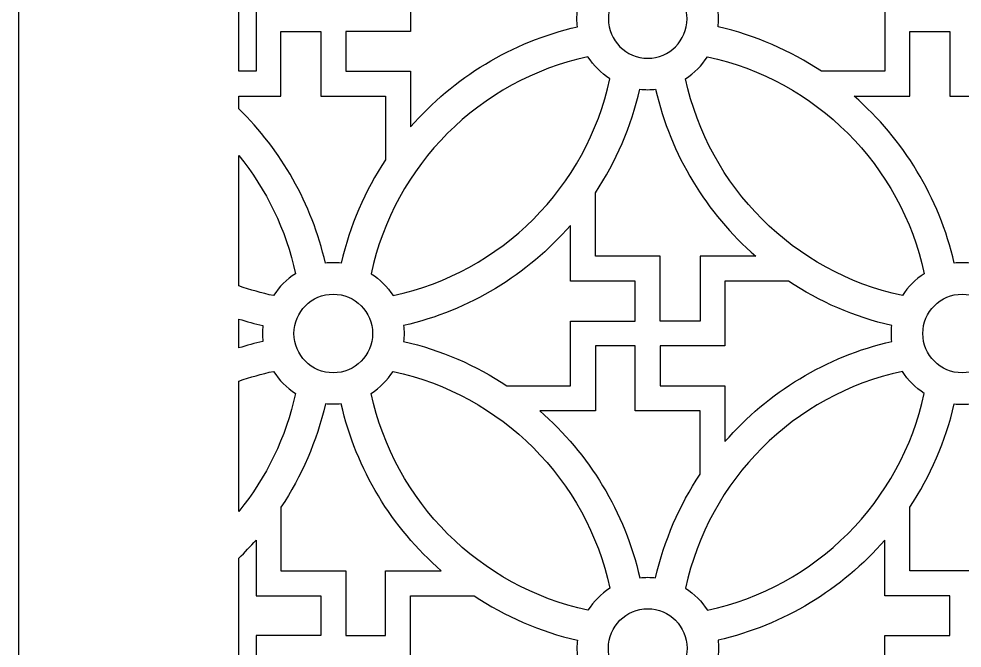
# Model space of a CAD drawing. Header units: centimetres. Extents: x -9.1 to 7, y -12.9 to 14.2.
# Drawn here: x -9.125 to -5.43, y -1.838 to 0.625 of the extents above; entities that cross this region are included whole.
import ezdxf

# ---------------------------------------------------------------- set-up
doc = ezdxf.new("R2010")
doc.units = ezdxf.units.CM
doc.header["$MEASUREMENT"] = 0
doc.layers.add('layer 1', color=7, linetype='Continuous')

msp = doc.modelspace()

# ---------------------------------------------------------------- linework, layer by layer
at = {"layer": 'layer 1', "color": 177}
msp.add_open_spline([(-1.73551, 14.17218), (-4.19861, 14.17218), (-6.66171, 14.17218), (-9.1248, 14.17218), (-9.1248, 14.17218), (-9.1248, 5.93996), (-9.1248, -2.29226), (-9.1248, -10.52447), (-9.1248, -10.52447), (-9.12479, -10.52447), (-9.12476, -10.52447), (-9.12475, -10.52447), (-9.12475, -10.52447), (-9.12475, -11.32362), (-9.12475, -12.12276), (-9.12475, -12.9219), (-9.12475, -12.9219), (-8.83738, -12.9219), (-8.55002, -12.9219), (-8.26266, -12.9219), (-8.26266, -12.9219), (-8.26266, -12.79874), (-8.26266, -12.67559), (-8.26266, -12.55244), (-8.26266, -12.55244), (-7.95869, -12.55244), (-7.65473, -12.55244), (-7.35076, -12.55244), (-7.35076, -12.55244), (-7.35076, -12.31178), (-7.35076, -12.07112), (-7.35076, -11.83046), (-7.35076, -11.83046), (-7.22779, -11.82801), (-7.10482, -11.82557), (-6.98184, -11.8231), (-6.98184, -11.8231), (-6.96001, -11.88537), (-6.93139, -11.93938), (-6.88388, -11.98704), (-6.88388, -11.98704), (-6.83735, -12.03371), (-6.78926, -12.06255), (-6.7328, -12.07569), (-6.7328, -12.07569), (-6.65806, -12.09307), (-6.57913, -12.0855), (-6.51912, -12.03316), (-6.51912, -12.03316), (-6.46106, -11.9825), (-6.42756, -11.90135), (-6.41553, -11.82395), (-6.41553, -11.82395), (-6.38118, -11.82742), (-6.35195, -11.82662), (-6.32439, -11.82267), (-6.32439, -11.82267), (-6.18686, -11.80299), (-6.12191, -11.71597), (-6.1103, -11.58474), (-6.1103, -11.58474), (-6.10745, -11.5526), (-6.10971, -11.52084), (-6.11993, -11.4929), (-6.11993, -11.4929), (-6.11777, -11.49344), (-6.11561, -11.49398), (-6.11345, -11.49452), (-6.11345, -11.49452), (-6.06492, -11.5113), (-6.01638, -11.52808), (-5.96786, -11.54486), (-5.96786, -11.54486), (-5.93874, -11.84222), (-5.70911, -12.07376), (-5.43013, -12.07376), (-5.43013, -12.07376), (-5.15115, -12.07376), (-4.92151, -11.84222), (-4.8924, -11.54486), (-4.8924, -11.54486), (-4.84387, -11.52808), (-4.79534, -11.5113), (-4.74681, -11.49452), (-4.74681, -11.49452), (-4.74465, -11.49398), (-4.74249, -11.49344), (-4.74032, -11.4929), (-4.74032, -11.4929), (-4.75054, -11.52084), (-4.75281, -11.5526), (-4.74995, -11.58474), (-4.74995, -11.58474), (-4.73835, -11.71597), (-4.67339, -11.80299), (-4.53587, -11.82267), (-4.53587, -11.82267), (-4.50831, -11.82662), (-4.47908, -11.82742), (-4.44473, -11.82395), (-4.44473, -11.82395), (-4.4327, -11.90135), (-4.3992, -11.9825), (-4.34113, -12.03316), (-4.34113, -12.03316), (-4.28112, -12.0855), (-4.20221, -12.09307), (-4.12746, -12.07569), (-4.12746, -12.07569), (-4.07098, -12.06255), (-4.02291, -12.03371), (-3.97639, -11.98704), (-3.97639, -11.98704), (-3.92886, -11.93938), (-3.90025, -11.88537), (-3.87841, -11.8231), (-3.87841, -11.8231), (-3.75544, -11.82557), (-3.63247, -11.82801), (-3.50949, -11.83046), (-3.50949, -11.83046), (-3.50949, -12.07112), (-3.50949, -12.31178), (-3.50949, -12.55244), (-3.50949, -12.55244), (-3.20553, -12.55244), (-2.90157, -12.55244), (-2.59759, -12.55244), (-2.59759, -12.55244), (-2.59759, -12.67559), (-2.59759, -12.79874), (-2.59759, -12.9219), (-2.59759, -12.9219), (-2.31023, -12.9219), (-2.02287, -12.9219), (-1.73551, -12.9219), (-1.73551, -12.9219), (-1.73551, -12.12276), (-1.73551, -11.32362), (-1.73551, -10.52447), (-1.73551, -10.52447), (-1.73551, -2.29226), (-1.73551, 5.93996), (-1.73551, 14.17218)], degree=3, knots=[0, 0, 0, 0, 0.027027, 0.027027, 0.027027, 0.027027, 0.0540541, 0.0540541, 0.0540541, 0.0540541, 0.0810811, 0.0810811, 0.0810811, 0.0810811, 0.1081081, 0.1081081, 0.1081081, 0.1081081, 0.1351351, 0.1351351, 0.1351351, 0.1351351, 0.1621622, 0.1621622, 0.1621622, 0.1621622, 0.1891892, 0.1891892, 0.1891892, 0.1891892, 0.2162162, 0.2162162, 0.2162162, 0.2162162, 0.2432432, 0.2432432, 0.2432432, 0.2432432, 0.2702703, 0.2702703, 0.2702703, 0.2702703, 0.2972973, 0.2972973, 0.2972973, 0.2972973, 0.3243243, 0.3243243, 0.3243243, 0.3243243, 0.3513514, 0.3513514, 0.3513514, 0.3513514, 0.3783784, 0.3783784, 0.3783784, 0.3783784, 0.4054054, 0.4054054, 0.4054054, 0.4054054, 0.4324324, 0.4324324, 0.4324324, 0.4324324, 0.4594595, 0.4594595, 0.4594595, 0.4594595, 0.4864865, 0.4864865, 0.4864865, 0.4864865, 0.5135135, 0.5135135, 0.5135135, 0.5135135, 0.5405405, 0.5405405, 0.5405405, 0.5405405, 0.5675676, 0.5675676, 0.5675676, 0.5675676, 0.5945946, 0.5945946, 0.5945946, 0.5945946, 0.6216216, 0.6216216, 0.6216216, 0.6216216, 0.6486486, 0.6486486, 0.6486486, 0.6486486, 0.6756757, 0.6756757, 0.6756757, 0.6756757, 0.7027027, 0.7027027, 0.7027027, 0.7027027, 0.7297297, 0.7297297, 0.7297297, 0.7297297, 0.7567568, 0.7567568, 0.7567568, 0.7567568, 0.7837838, 0.7837838, 0.7837838, 0.7837838, 0.8108108, 0.8108108, 0.8108108, 0.8108108, 0.8378378, 0.8378378, 0.8378378, 0.8378378, 0.8648649, 0.8648649, 0.8648649, 0.8648649, 0.8918919, 0.8918919, 0.8918919, 0.8918919, 0.9189189, 0.9189189, 0.9189189, 0.9189189, 0.9459459, 0.9459459, 0.9459459, 0.9459459, 1, 1, 1, 1], dxfattribs=at)
at = {"layer": 'layer 1', "color": 7}
for points, knots in [([(-8.26272, 0.97739), (-8.26272, 0.79163), (-8.26272, 0.60587), (-8.26272, 0.42011), (-8.26272, 0.42011), (-8.24045, 0.42011), (-8.21818, 0.42011), (-8.19592, 0.42011), (-8.19592, 0.42011), (-8.19592, 0.50473), (-8.19592, 0.58933), (-8.19592, 0.67396), (-8.19592, 0.67396), (-8.1113, 0.67396), (-8.02669, 0.67396), (-7.94207, 0.67396), (-7.94207, 0.67396), (-7.94207, 0.72602), (-7.94207, 0.7781), (-7.94207, 0.83017), (-7.94207, 0.83017), (-8.02669, 0.83017), (-8.1113, 0.83017), (-8.19592, 0.83017), (-8.19592, 0.83017), (-8.19592, 0.90286), (-8.19592, 0.97556), (-8.19592, 1.04826), (-8.19592, 1.04826), (-8.21725, 1.02376), (-8.23953, 1.00012), (-8.26272, 0.97739)], [0, 0, 0, 0, 0.1111111, 0.1111111, 0.1111111, 0.1111111, 0.2222222, 0.2222222, 0.2222222, 0.2222222, 0.3333333, 0.3333333, 0.3333333, 0.3333333, 0.4444444, 0.4444444, 0.4444444, 0.4444444, 0.5555556, 0.5555556, 0.5555556, 0.5555556, 0.6666667, 0.6666667, 0.6666667, 0.6666667, 0.7777778, 0.7777778, 0.7777778, 0.7777778, 1, 1, 1, 1]), ([(-5.98138, 0.4201), (-5.89852, 0.4201), (-5.81566, 0.42011), (-5.73281, 0.42011), (-5.73281, 0.42011), (-5.73281, 0.50473), (-5.73281, 0.58933), (-5.73281, 0.67396), (-5.73281, 0.67396), (-5.64821, 0.67396), (-5.56358, 0.67396), (-5.47898, 0.67396), (-5.47898, 0.67396), (-5.47898, 0.72602), (-5.47898, 0.7781), (-5.47898, 0.83017), (-5.47898, 0.83017), (-5.56358, 0.83017), (-5.64821, 0.83017), (-5.73281, 0.83017), (-5.73281, 0.83017), (-5.73281, 0.90286), (-5.73281, 0.97556), (-5.73281, 1.04826), (-5.73281, 1.04826), (-5.90093, 0.85525), (-6.1282, 0.71513), (-6.38635, 0.65614), (-6.38635, 0.65614), (-6.38521, 0.64596), (-6.38461, 0.63562), (-6.38461, 0.62513), (-6.38461, 0.62513), (-6.38461, 0.61465), (-6.38521, 0.60431), (-6.38635, 0.59414), (-6.38635, 0.59414), (-6.23965, 0.56062), (-6.10294, 0.50085), (-5.98138, 0.4201)], [0, 0, 0, 0, 0.0909091, 0.0909091, 0.0909091, 0.0909091, 0.1818182, 0.1818182, 0.1818182, 0.1818182, 0.2727273, 0.2727273, 0.2727273, 0.2727273, 0.3636364, 0.3636364, 0.3636364, 0.3636364, 0.4545455, 0.4545455, 0.4545455, 0.4545455, 0.5454545, 0.5454545, 0.5454545, 0.5454545, 0.6363636, 0.6363636, 0.6363636, 0.6363636, 0.7272727, 0.7272727, 0.7272727, 0.7272727, 0.8181818, 0.8181818, 0.8181818, 0.8181818, 1, 1, 1, 1]), ([(-6.9388, 0.62513), (-6.9388, 0.61465), (-6.9382, 0.60431), (-6.93706, 0.59414), (-6.93706, 0.59414), (-7.19522, 0.53515), (-7.42249, 0.39502), (-7.59059, 0.20201), (-7.59059, 0.20201), (-7.59059, 0.27472), (-7.59059, 0.34741), (-7.59059, 0.42011), (-7.59059, 0.42011), (-7.62314, 0.42011), (-7.65568, 0.42011), (-7.68823, 0.42011), (-7.68823, 0.42011), (-7.68823, 0.42011), (-7.68823, 0.42011), (-7.68823, 0.42011), (-7.68823, 0.42011), (-7.7403, 0.42011), (-7.79238, 0.42011), (-7.84445, 0.42011), (-7.84445, 0.42011), (-7.84445, 0.47218), (-7.84445, 0.52425), (-7.84445, 0.57632), (-7.84445, 0.57632), (-7.75983, 0.57632), (-7.67522, 0.57632), (-7.5906, 0.57632), (-7.5906, 0.57632), (-7.5906, 0.66094), (-7.5906, 0.74555), (-7.5906, 0.83017), (-7.5906, 0.83017), (-7.50774, 0.83017), (-7.42488, 0.83017), (-7.34203, 0.83017), (-7.34203, 0.83017), (-7.22046, 0.74942), (-7.08377, 0.68966), (-6.93706, 0.65614), (-6.93706, 0.65614), (-6.9382, 0.64596), (-6.9388, 0.63562), (-6.9388, 0.62513)], [0, 0, 0, 0, 0.0769231, 0.0769231, 0.0769231, 0.0769231, 0.1538462, 0.1538462, 0.1538462, 0.1538462, 0.2307692, 0.2307692, 0.2307692, 0.2307692, 0.3076923, 0.3076923, 0.3076923, 0.3076923, 0.3846154, 0.3846154, 0.3846154, 0.3846154, 0.4615385, 0.4615385, 0.4615385, 0.4615385, 0.5384615, 0.5384615, 0.5384615, 0.5384615, 0.6153846, 0.6153846, 0.6153846, 0.6153846, 0.6923077, 0.6923077, 0.6923077, 0.6923077, 0.7692308, 0.7692308, 0.7692308, 0.7692308, 0.8461538, 0.8461538, 0.8461538, 0.8461538, 1, 1, 1, 1]), ([(-6.50775, 0.62513), (-6.50775, 0.54013), (-6.5767, 0.47119), (-6.66171, 0.47119), (-6.66171, 0.47119), (-6.74671, 0.47119), (-6.81565, 0.54013), (-6.81565, 0.62513), (-6.81565, 0.62513), (-6.81565, 0.71015), (-6.74671, 0.77909), (-6.66171, 0.77909), (-6.66171, 0.77909), (-6.5767, 0.77909), (-6.50775, 0.71015), (-6.50775, 0.62513)], [0, 0, 0, 0, 0.2, 0.2, 0.2, 0.2, 0.4, 0.4, 0.4, 0.4, 0.6, 0.6, 0.6, 0.6, 1, 1, 1, 1]), ([(-8.26272, 0.32248), (-8.26272, 0.30595), (-8.26272, 0.28942), (-8.26272, 0.27289), (-8.26272, 0.27289), (-8.09744, 0.11082), (-7.97765, -0.09748), (-7.92427, -0.33105), (-7.92427, -0.33105), (-7.9141, -0.32991), (-7.90374, -0.32931), (-7.89326, -0.32931), (-7.89326, -0.32931), (-7.88277, -0.32931), (-7.87242, -0.32991), (-7.86224, -0.33105), (-7.86224, -0.33105), (-7.82872, -0.18436), (-7.76896, -0.04766), (-7.68823, 0.07389), (-7.68823, 0.07389), (-7.68823, 0.15677), (-7.68823, 0.23962), (-7.68823, 0.32248), (-7.68823, 0.32248), (-7.77284, 0.32248), (-7.85746, 0.32248), (-7.94207, 0.32248), (-7.94207, 0.32248), (-7.94207, 0.40709), (-7.94207, 0.49171), (-7.94207, 0.57632), (-7.94207, 0.57632), (-7.99414, 0.57632), (-8.04621, 0.57632), (-8.09828, 0.57632), (-8.09828, 0.57632), (-8.09828, 0.49171), (-8.09828, 0.40709), (-8.09828, 0.32248), (-8.09828, 0.32248), (-8.15309, 0.32248), (-8.20791, 0.32248), (-8.26272, 0.32248)], [0, 0, 0, 0, 0.0833333, 0.0833333, 0.0833333, 0.0833333, 0.1666667, 0.1666667, 0.1666667, 0.1666667, 0.25, 0.25, 0.25, 0.25, 0.3333333, 0.3333333, 0.3333333, 0.3333333, 0.4166667, 0.4166667, 0.4166667, 0.4166667, 0.5, 0.5, 0.5, 0.5, 0.5833333, 0.5833333, 0.5833333, 0.5833333, 0.6666667, 0.6666667, 0.6666667, 0.6666667, 0.75, 0.75, 0.75, 0.75, 0.8333333, 0.8333333, 0.8333333, 0.8333333, 1, 1, 1, 1]), ([(-5.22512, 0.07389), (-5.22512, 0.15677), (-5.22512, 0.23962), (-5.22512, 0.32248), (-5.22512, 0.32248), (-5.30975, 0.32248), (-5.39435, 0.32248), (-5.47898, 0.32248), (-5.47898, 0.32248), (-5.47898, 0.40709), (-5.47898, 0.49171), (-5.47898, 0.57632), (-5.47898, 0.57632), (-5.53105, 0.57632), (-5.5831, 0.57632), (-5.63518, 0.57632), (-5.63518, 0.57632), (-5.63518, 0.49171), (-5.63518, 0.40709), (-5.63518, 0.32248), (-5.63518, 0.32248), (-5.70788, 0.32248), (-5.78058, 0.32248), (-5.85328, 0.32248), (-5.85328, 0.32248), (-5.66028, 0.15437), (-5.52017, -0.0729), (-5.46117, -0.33105), (-5.46117, -0.33105), (-5.45099, -0.32991), (-5.44065, -0.32931), (-5.43015, -0.32931), (-5.43015, -0.32931), (-5.41967, -0.32931), (-5.40933, -0.32991), (-5.39913, -0.33105), (-5.39913, -0.33105), (-5.36561, -0.18436), (-5.30585, -0.04766), (-5.22512, 0.07389)], [0, 0, 0, 0, 0.0909091, 0.0909091, 0.0909091, 0.0909091, 0.1818182, 0.1818182, 0.1818182, 0.1818182, 0.2727273, 0.2727273, 0.2727273, 0.2727273, 0.3636364, 0.3636364, 0.3636364, 0.3636364, 0.4545455, 0.4545455, 0.4545455, 0.4545455, 0.5454545, 0.5454545, 0.5454545, 0.5454545, 0.6363636, 0.6363636, 0.6363636, 0.6363636, 0.7272727, 0.7272727, 0.7272727, 0.7272727, 0.8181818, 0.8181818, 0.8181818, 0.8181818, 1, 1, 1, 1]), ([(-6.89592, 0.47704), (-6.87394, 0.44237), (-6.84447, 0.41289), (-6.80979, 0.39091), (-6.80979, 0.39091), (-6.90106, -0.03314), (-7.23499, -0.36704), (-7.65904, -0.4583), (-7.65904, -0.4583), (-7.68102, -0.42364), (-7.71047, -0.39417), (-7.74514, -0.37221), (-7.74514, -0.37221), (-7.65388, 0.05185), (-7.31997, 0.38577), (-6.89592, 0.47704)], [0, 0, 0, 0, 0.2, 0.2, 0.2, 0.2, 0.4, 0.4, 0.4, 0.4, 0.6, 0.6, 0.6, 0.6, 1, 1, 1, 1]), ([(-6.4275, 0.47704), (-6.44947, 0.44237), (-6.47894, 0.41289), (-6.51363, 0.39091), (-6.51363, 0.39091), (-6.42235, -0.03314), (-6.08843, -0.36704), (-5.66437, -0.4583), (-5.66437, -0.4583), (-5.6424, -0.42364), (-5.61294, -0.39417), (-5.57827, -0.37221), (-5.57827, -0.37221), (-5.66953, 0.05185), (-6.00345, 0.38577), (-6.4275, 0.47704)], [0, 0, 0, 0, 0.2, 0.2, 0.2, 0.2, 0.4, 0.4, 0.4, 0.4, 0.6, 0.6, 0.6, 0.6, 1, 1, 1, 1]), ([(-6.66171, 0.34804), (-6.67219, 0.34804), (-6.68252, 0.34864), (-6.6927, 0.34978), (-6.6927, 0.34978), (-6.72622, 0.20306), (-6.78599, 0.06637), (-6.86674, -0.05522), (-6.86674, -0.05522), (-6.86674, -0.13806), (-6.86674, -0.22091), (-6.86674, -0.30375), (-6.86674, -0.30375), (-6.78212, -0.30375), (-6.69751, -0.30375), (-6.61289, -0.30375), (-6.61289, -0.30375), (-6.61289, -0.38836), (-6.61289, -0.47298), (-6.61289, -0.55759), (-6.61289, -0.55759), (-6.56082, -0.55759), (-6.50874, -0.55759), (-6.45669, -0.55759), (-6.45669, -0.55759), (-6.45669, -0.50553), (-6.45669, -0.45346), (-6.45669, -0.40139), (-6.45669, -0.40139), (-6.45669, -0.40139), (-6.45669, -0.40139), (-6.45669, -0.40139), (-6.45669, -0.40139), (-6.45669, -0.36884), (-6.45669, -0.3363), (-6.45669, -0.30375), (-6.45669, -0.30375), (-6.38399, -0.30375), (-6.31129, -0.30375), (-6.2386, -0.30375), (-6.2386, -0.30375), (-6.4316, -0.13565), (-6.57172, 0.09162), (-6.63071, 0.34978), (-6.63071, 0.34978), (-6.64089, 0.34864), (-6.65124, 0.34804), (-6.66171, 0.34804)], [0, 0, 0, 0, 0.0769231, 0.0769231, 0.0769231, 0.0769231, 0.1538462, 0.1538462, 0.1538462, 0.1538462, 0.2307692, 0.2307692, 0.2307692, 0.2307692, 0.3076923, 0.3076923, 0.3076923, 0.3076923, 0.3846154, 0.3846154, 0.3846154, 0.3846154, 0.4615385, 0.4615385, 0.4615385, 0.4615385, 0.5384615, 0.5384615, 0.5384615, 0.5384615, 0.6153846, 0.6153846, 0.6153846, 0.6153846, 0.6923077, 0.6923077, 0.6923077, 0.6923077, 0.7692308, 0.7692308, 0.7692308, 0.7692308, 0.8461538, 0.8461538, 0.8461538, 0.8461538, 1, 1, 1, 1]), ([(-8.26272, 0.09002), (-8.26272, -0.07998), (-8.26272, -0.25), (-8.26272, -0.42001), (-8.26272, -0.42001), (-8.21885, -0.43552), (-8.17369, -0.44836), (-8.12747, -0.4583), (-8.12747, -0.4583), (-8.1055, -0.42364), (-8.07604, -0.39417), (-8.04136, -0.37221), (-8.04136, -0.37221), (-8.07847, -0.19983), (-8.15567, -0.04233), (-8.26272, 0.09002)], [0, 0, 0, 0, 0.2, 0.2, 0.2, 0.2, 0.4, 0.4, 0.4, 0.4, 0.6, 0.6, 0.6, 0.6, 1, 1, 1, 1]), ([(-6.96436, -0.18331), (-6.96436, -0.256), (-6.96436, -0.32869), (-6.96436, -0.40139), (-6.96436, -0.40139), (-6.87975, -0.40139), (-6.79513, -0.40139), (-6.71052, -0.40139), (-6.71052, -0.40139), (-6.71052, -0.45346), (-6.71052, -0.50553), (-6.71052, -0.55759), (-6.71052, -0.55759), (-6.79513, -0.55759), (-6.87975, -0.55759), (-6.96436, -0.55759), (-6.96436, -0.55759), (-6.96436, -0.64221), (-6.96436, -0.72682), (-6.96436, -0.81144), (-6.96436, -0.81144), (-7.04721, -0.81144), (-7.13006, -0.81144), (-7.21291, -0.81144), (-7.21291, -0.81144), (-7.33448, -0.73071), (-7.47119, -0.67094), (-7.61789, -0.63741), (-7.61789, -0.63741), (-7.61676, -0.62723), (-7.61616, -0.61689), (-7.61616, -0.60641), (-7.61616, -0.60641), (-7.61616, -0.59593), (-7.61676, -0.58558), (-7.61789, -0.5754), (-7.61789, -0.5754), (-7.35975, -0.51642), (-7.13248, -0.37631), (-6.96436, -0.18331)], [0, 0, 0, 0, 0.0909091, 0.0909091, 0.0909091, 0.0909091, 0.1818182, 0.1818182, 0.1818182, 0.1818182, 0.2727273, 0.2727273, 0.2727273, 0.2727273, 0.3636364, 0.3636364, 0.3636364, 0.3636364, 0.4545455, 0.4545455, 0.4545455, 0.4545455, 0.5454545, 0.5454545, 0.5454545, 0.5454545, 0.6363636, 0.6363636, 0.6363636, 0.6363636, 0.7272727, 0.7272727, 0.7272727, 0.7272727, 0.8181818, 0.8181818, 0.8181818, 0.8181818, 1, 1, 1, 1]), ([(-6.35905, -1.02951), (-6.35905, -0.95682), (-6.35905, -0.88413), (-6.35905, -0.81144), (-6.35905, -0.81144), (-6.39158, -0.81144), (-6.42414, -0.81144), (-6.45669, -0.81144), (-6.45669, -0.81144), (-6.45669, -0.81144), (-6.45669, -0.81144), (-6.45669, -0.81144), (-6.45669, -0.81144), (-6.50874, -0.81144), (-6.56082, -0.81144), (-6.61289, -0.81144), (-6.61289, -0.81144), (-6.61289, -0.75937), (-6.61289, -0.70729), (-6.61289, -0.65522), (-6.61289, -0.65522), (-6.52828, -0.65522), (-6.44366, -0.65522), (-6.35905, -0.65522), (-6.35905, -0.65522), (-6.35905, -0.57062), (-6.35905, -0.486), (-6.35905, -0.40139), (-6.35905, -0.40139), (-6.2762, -0.40139), (-6.19334, -0.40139), (-6.11049, -0.40139), (-6.11049, -0.40139), (-5.98892, -0.48212), (-5.85223, -0.54188), (-5.70552, -0.5754), (-5.70552, -0.5754), (-5.70665, -0.58558), (-5.70725, -0.59593), (-5.70725, -0.60641), (-5.70725, -0.60641), (-5.70725, -0.61689), (-5.70665, -0.62723), (-5.70552, -0.63741), (-5.70552, -0.63741), (-5.96366, -0.69641), (-6.19093, -0.83652), (-6.35905, -1.02951)], [0, 0, 0, 0, 0.0769231, 0.0769231, 0.0769231, 0.0769231, 0.1538462, 0.1538462, 0.1538462, 0.1538462, 0.2307692, 0.2307692, 0.2307692, 0.2307692, 0.3076923, 0.3076923, 0.3076923, 0.3076923, 0.3846154, 0.3846154, 0.3846154, 0.3846154, 0.4615385, 0.4615385, 0.4615385, 0.4615385, 0.5384615, 0.5384615, 0.5384615, 0.5384615, 0.6153846, 0.6153846, 0.6153846, 0.6153846, 0.6923077, 0.6923077, 0.6923077, 0.6923077, 0.7692308, 0.7692308, 0.7692308, 0.7692308, 0.8461538, 0.8461538, 0.8461538, 0.8461538, 1, 1, 1, 1]), ([(-7.89326, -0.76035), (-7.80824, -0.76035), (-7.73932, -0.69142), (-7.73932, -0.60641), (-7.73932, -0.60641), (-7.73932, -0.5214), (-7.80824, -0.45247), (-7.89326, -0.45247), (-7.89326, -0.45247), (-7.97826, -0.45247), (-8.0472, -0.5214), (-8.0472, -0.60641), (-8.0472, -0.60641), (-8.0472, -0.69142), (-7.97826, -0.76035), (-7.89326, -0.76035)], [0, 0, 0, 0, 0.2, 0.2, 0.2, 0.2, 0.4, 0.4, 0.4, 0.4, 0.6, 0.6, 0.6, 0.6, 1, 1, 1, 1]), ([(-5.43015, -0.45247), (-5.51517, -0.45247), (-5.58409, -0.5214), (-5.58409, -0.60641), (-5.58409, -0.60641), (-5.58409, -0.69142), (-5.51517, -0.76035), (-5.43015, -0.76035), (-5.43015, -0.76035), (-5.34515, -0.76035), (-5.27621, -0.69142), (-5.27621, -0.60641), (-5.27621, -0.60641), (-5.27621, -0.5214), (-5.34515, -0.45247), (-5.43015, -0.45247)], [0, 0, 0, 0, 0.2, 0.2, 0.2, 0.2, 0.4, 0.4, 0.4, 0.4, 0.6, 0.6, 0.6, 0.6, 1, 1, 1, 1]), ([(-8.26272, -0.54991), (-8.26272, -0.58757), (-8.26272, -0.62524), (-8.26272, -0.66291), (-8.26272, -0.66291), (-8.23186, -0.65322), (-8.20047, -0.6447), (-8.16862, -0.63741), (-8.16862, -0.63741), (-8.16976, -0.62723), (-8.17036, -0.61689), (-8.17036, -0.60641), (-8.17036, -0.60641), (-8.17036, -0.59593), (-8.16976, -0.58558), (-8.16862, -0.5754), (-8.16862, -0.5754), (-8.20047, -0.56813), (-8.23186, -0.5596), (-8.26272, -0.54991)], [0, 0, 0, 0, 0.1666667, 0.1666667, 0.1666667, 0.1666667, 0.3333333, 0.3333333, 0.3333333, 0.3333333, 0.5, 0.5, 0.5, 0.5, 0.6666667, 0.6666667, 0.6666667, 0.6666667, 1, 1, 1, 1]), ([(-7.08481, -0.90908), (-7.01211, -0.90908), (-6.93942, -0.90908), (-6.86674, -0.90908), (-6.86674, -0.90908), (-6.86674, -0.82445), (-6.86674, -0.73985), (-6.86674, -0.65522), (-6.86674, -0.65522), (-6.81466, -0.65522), (-6.76259, -0.65522), (-6.71052, -0.65522), (-6.71052, -0.65522), (-6.71052, -0.73985), (-6.71052, -0.82445), (-6.71052, -0.90906), (-6.71052, -0.90906), (-6.6259, -0.90906), (-6.54129, -0.90906), (-6.45668, -0.90906), (-6.45668, -0.90906), (-6.45668, -0.99191), (-6.45668, -1.07476), (-6.45668, -1.15761), (-6.45668, -1.15761), (-6.53742, -1.27918), (-6.59719, -1.41589), (-6.63071, -1.56259), (-6.63071, -1.56259), (-6.64089, -1.56146), (-6.65124, -1.56086), (-6.66171, -1.56086), (-6.66171, -1.56086), (-6.67219, -1.56086), (-6.68252, -1.56146), (-6.6927, -1.56259), (-6.6927, -1.56259), (-6.75169, -1.30445), (-6.89181, -1.07718), (-7.08481, -0.90908)], [0, 0, 0, 0, 0.0909091, 0.0909091, 0.0909091, 0.0909091, 0.1818182, 0.1818182, 0.1818182, 0.1818182, 0.2727273, 0.2727273, 0.2727273, 0.2727273, 0.3636364, 0.3636364, 0.3636364, 0.3636364, 0.4545455, 0.4545455, 0.4545455, 0.4545455, 0.5454545, 0.5454545, 0.5454545, 0.5454545, 0.6363636, 0.6363636, 0.6363636, 0.6363636, 0.7272727, 0.7272727, 0.7272727, 0.7272727, 0.8181818, 0.8181818, 0.8181818, 0.8181818, 1, 1, 1, 1]), ([(-8.26272, -0.7928), (-8.26272, -0.96281), (-8.26272, -1.13282), (-8.26272, -1.30283), (-8.26272, -1.30283), (-8.15567, -1.17048), (-8.07847, -1.013), (-8.04136, -0.84062), (-8.04136, -0.84062), (-8.07604, -0.81864), (-8.1055, -0.78919), (-8.12747, -0.75451), (-8.12747, -0.75451), (-8.17369, -0.76447), (-8.21885, -0.77729), (-8.26272, -0.7928)], [0, 0, 0, 0, 0.2, 0.2, 0.2, 0.2, 0.4, 0.4, 0.4, 0.4, 0.6, 0.6, 0.6, 0.6, 1, 1, 1, 1]), ([(-6.89592, -1.68987), (-6.87394, -1.65518), (-6.84447, -1.62572), (-6.80979, -1.60374), (-6.80979, -1.60374), (-6.90106, -1.17969), (-7.23499, -0.84579), (-7.65904, -0.75451), (-7.65904, -0.75451), (-7.68102, -0.78919), (-7.71047, -0.81864), (-7.74514, -0.84062), (-7.74514, -0.84062), (-7.65388, -1.26467), (-7.31997, -1.59859), (-6.89592, -1.68987)], [0, 0, 0, 0, 0.2, 0.2, 0.2, 0.2, 0.4, 0.4, 0.4, 0.4, 0.6, 0.6, 0.6, 0.6, 1, 1, 1, 1]), ([(-6.4275, -1.68987), (-6.44947, -1.65518), (-6.47894, -1.62572), (-6.51363, -1.60374), (-6.51363, -1.60374), (-6.42235, -1.17969), (-6.08843, -0.84579), (-5.66437, -0.75451), (-5.66437, -0.75451), (-5.6424, -0.78919), (-5.61294, -0.81864), (-5.57827, -0.84062), (-5.57827, -0.84062), (-5.66953, -1.26467), (-6.00345, -1.59859), (-6.4275, -1.68987)], [0, 0, 0, 0, 0.2, 0.2, 0.2, 0.2, 0.4, 0.4, 0.4, 0.4, 0.6, 0.6, 0.6, 0.6, 1, 1, 1, 1]), ([(-7.47014, -1.5353), (-7.54283, -1.5353), (-7.61553, -1.5353), (-7.68823, -1.5353), (-7.68823, -1.5353), (-7.68823, -1.56785), (-7.68823, -1.60039), (-7.68823, -1.63293), (-7.68823, -1.63293), (-7.68823, -1.63293), (-7.68823, -1.63293), (-7.68823, -1.63293), (-7.68823, -1.63293), (-7.68823, -1.685), (-7.68823, -1.73708), (-7.68823, -1.78915), (-7.68823, -1.78915), (-7.7403, -1.78915), (-7.79238, -1.78915), (-7.84445, -1.78915), (-7.84445, -1.78915), (-7.84445, -1.70453), (-7.84445, -1.61992), (-7.84445, -1.5353), (-7.84445, -1.5353), (-7.92905, -1.5353), (-8.01366, -1.5353), (-8.09828, -1.5353), (-8.09828, -1.5353), (-8.09828, -1.45244), (-8.09828, -1.36958), (-8.09828, -1.28673), (-8.09828, -1.28673), (-8.01755, -1.16516), (-7.9578, -1.02847), (-7.92427, -0.88176), (-7.92427, -0.88176), (-7.9141, -0.8829), (-7.90374, -0.88351), (-7.89326, -0.88351), (-7.89326, -0.88351), (-7.88277, -0.88351), (-7.87242, -0.8829), (-7.86224, -0.88176), (-7.86224, -0.88176), (-7.80325, -1.13992), (-7.66313, -1.36719), (-7.47014, -1.5353)], [0, 0, 0, 0, 0.0769231, 0.0769231, 0.0769231, 0.0769231, 0.1538462, 0.1538462, 0.1538462, 0.1538462, 0.2307692, 0.2307692, 0.2307692, 0.2307692, 0.3076923, 0.3076923, 0.3076923, 0.3076923, 0.3846154, 0.3846154, 0.3846154, 0.3846154, 0.4615385, 0.4615385, 0.4615385, 0.4615385, 0.5384615, 0.5384615, 0.5384615, 0.5384615, 0.6153846, 0.6153846, 0.6153846, 0.6153846, 0.6923077, 0.6923077, 0.6923077, 0.6923077, 0.7692308, 0.7692308, 0.7692308, 0.7692308, 0.8461538, 0.8461538, 0.8461538, 0.8461538, 1, 1, 1, 1]), ([(-5.43015, -0.88351), (-5.44065, -0.88351), (-5.45099, -0.8829), (-5.46117, -0.88176), (-5.46117, -0.88176), (-5.49469, -1.02847), (-5.55445, -1.16516), (-5.63518, -1.28673), (-5.63518, -1.28673), (-5.63518, -1.36958), (-5.63518, -1.45244), (-5.63517, -1.5353), (-5.63517, -1.5353), (-5.55057, -1.5353), (-5.46596, -1.5353), (-5.38134, -1.5353), (-5.38134, -1.5353), (-5.38134, -1.61992), (-5.38134, -1.70453), (-5.38134, -1.78915), (-5.38134, -1.78915), (-5.32927, -1.78915), (-5.2772, -1.78915), (-5.22513, -1.78915), (-5.22513, -1.78915), (-5.22513, -1.73708), (-5.22513, -1.685), (-5.22513, -1.63293), (-5.22513, -1.63293), (-5.22513, -1.63293), (-5.22513, -1.63293), (-5.22513, -1.63293), (-5.22513, -1.63293), (-5.22513, -1.60039), (-5.22513, -1.56785), (-5.22513, -1.5353), (-5.22513, -1.5353), (-5.15244, -1.5353), (-5.07974, -1.5353), (-5.00703, -1.5353), (-5.00703, -1.5353), (-5.20003, -1.36719), (-5.34015, -1.13992), (-5.39913, -0.88176), (-5.39913, -0.88176), (-5.40933, -0.8829), (-5.41967, -0.88351), (-5.43015, -0.88351)], [0, 0, 0, 0, 0.0769231, 0.0769231, 0.0769231, 0.0769231, 0.1538462, 0.1538462, 0.1538462, 0.1538462, 0.2307692, 0.2307692, 0.2307692, 0.2307692, 0.3076923, 0.3076923, 0.3076923, 0.3076923, 0.3846154, 0.3846154, 0.3846154, 0.3846154, 0.4615385, 0.4615385, 0.4615385, 0.4615385, 0.5384615, 0.5384615, 0.5384615, 0.5384615, 0.6153846, 0.6153846, 0.6153846, 0.6153846, 0.6923077, 0.6923077, 0.6923077, 0.6923077, 0.7692308, 0.7692308, 0.7692308, 0.7692308, 0.8461538, 0.8461538, 0.8461538, 0.8461538, 1, 1, 1, 1]), ([(-8.26272, -1.4857), (-8.26272, -1.67147), (-8.26272, -1.85723), (-8.26272, -2.04299), (-8.26272, -2.04299), (-8.24045, -2.04299), (-8.21818, -2.04299), (-8.19592, -2.04299), (-8.19592, -2.04299), (-8.19592, -1.95838), (-8.19592, -1.87376), (-8.19592, -1.78915), (-8.19592, -1.78915), (-8.1113, -1.78915), (-8.02669, -1.78915), (-7.94207, -1.78915), (-7.94207, -1.78915), (-7.94207, -1.73708), (-7.94207, -1.685), (-7.94207, -1.63293), (-7.94207, -1.63293), (-8.02669, -1.63293), (-8.1113, -1.63293), (-8.19592, -1.63293), (-8.19592, -1.63293), (-8.19592, -1.56024), (-8.19592, -1.48754), (-8.19592, -1.41484), (-8.19592, -1.41484), (-8.21725, -1.43933), (-8.23953, -1.46297), (-8.26272, -1.4857)], [0, 0, 0, 0, 0.1111111, 0.1111111, 0.1111111, 0.1111111, 0.2222222, 0.2222222, 0.2222222, 0.2222222, 0.3333333, 0.3333333, 0.3333333, 0.3333333, 0.4444444, 0.4444444, 0.4444444, 0.4444444, 0.5555556, 0.5555556, 0.5555556, 0.5555556, 0.6666667, 0.6666667, 0.6666667, 0.6666667, 0.7777778, 0.7777778, 0.7777778, 0.7777778, 1, 1, 1, 1]), ([(-5.73281, -1.41484), (-5.73281, -1.48754), (-5.73281, -1.56024), (-5.73281, -1.63293), (-5.73281, -1.63293), (-5.64821, -1.63293), (-5.56358, -1.63293), (-5.47898, -1.63293), (-5.47898, -1.63293), (-5.47898, -1.685), (-5.47898, -1.73708), (-5.47898, -1.78915), (-5.47898, -1.78915), (-5.56358, -1.78915), (-5.64821, -1.78915), (-5.73281, -1.78915), (-5.73281, -1.78915), (-5.73281, -1.87376), (-5.73281, -1.95838), (-5.73281, -2.04299), (-5.73281, -2.04299), (-5.81566, -2.04299), (-5.89852, -2.04299), (-5.98138, -2.04299), (-5.98138, -2.04299), (-6.10294, -1.96225), (-6.23965, -1.90248), (-6.38635, -1.86895), (-6.38635, -1.86895), (-6.38521, -1.85878), (-6.38461, -1.84844), (-6.38461, -1.83796), (-6.38461, -1.83796), (-6.38461, -1.82748), (-6.38521, -1.81713), (-6.38635, -1.80695), (-6.38635, -1.80695), (-6.1282, -1.74796), (-5.90093, -1.60785), (-5.73281, -1.41484)], [0, 0, 0, 0, 0.0909091, 0.0909091, 0.0909091, 0.0909091, 0.1818182, 0.1818182, 0.1818182, 0.1818182, 0.2727273, 0.2727273, 0.2727273, 0.2727273, 0.3636364, 0.3636364, 0.3636364, 0.3636364, 0.4545455, 0.4545455, 0.4545455, 0.4545455, 0.5454545, 0.5454545, 0.5454545, 0.5454545, 0.6363636, 0.6363636, 0.6363636, 0.6363636, 0.7272727, 0.7272727, 0.7272727, 0.7272727, 0.8181818, 0.8181818, 0.8181818, 0.8181818, 1, 1, 1, 1]), ([(-6.9388, -1.83796), (-6.9388, -1.82748), (-6.9382, -1.81713), (-6.93706, -1.80695), (-6.93706, -1.80695), (-7.08377, -1.77343), (-7.22046, -1.71367), (-7.34203, -1.63293), (-7.34203, -1.63293), (-7.42488, -1.63293), (-7.50774, -1.63293), (-7.5906, -1.63293), (-7.5906, -1.63293), (-7.5906, -1.71756), (-7.5906, -1.80216), (-7.5906, -1.88677), (-7.5906, -1.88677), (-7.67522, -1.88677), (-7.75983, -1.88677), (-7.84445, -1.88677), (-7.84445, -1.88677), (-7.84445, -1.93884), (-7.84445, -1.99092), (-7.84445, -2.04298), (-7.84445, -2.04298), (-7.79238, -2.04298), (-7.7403, -2.04298), (-7.68823, -2.04299), (-7.68823, -2.04299), (-7.68823, -2.04298), (-7.68823, -2.04298), (-7.68823, -2.04298), (-7.68823, -2.04298), (-7.65568, -2.04298), (-7.62314, -2.04298), (-7.59059, -2.04298), (-7.59059, -2.04298), (-7.59059, -2.11568), (-7.59059, -2.18839), (-7.59059, -2.26108), (-7.59059, -2.26108), (-7.42249, -2.06807), (-7.19522, -1.92795), (-6.93706, -1.86895), (-6.93706, -1.86895), (-6.9382, -1.85878), (-6.9388, -1.84844), (-6.9388, -1.83796)], [0, 0, 0, 0, 0.0769231, 0.0769231, 0.0769231, 0.0769231, 0.1538462, 0.1538462, 0.1538462, 0.1538462, 0.2307692, 0.2307692, 0.2307692, 0.2307692, 0.3076923, 0.3076923, 0.3076923, 0.3076923, 0.3846154, 0.3846154, 0.3846154, 0.3846154, 0.4615385, 0.4615385, 0.4615385, 0.4615385, 0.5384615, 0.5384615, 0.5384615, 0.5384615, 0.6153846, 0.6153846, 0.6153846, 0.6153846, 0.6923077, 0.6923077, 0.6923077, 0.6923077, 0.7692308, 0.7692308, 0.7692308, 0.7692308, 0.8461538, 0.8461538, 0.8461538, 0.8461538, 1, 1, 1, 1]), ([(-6.66171, -1.68401), (-6.74671, -1.68401), (-6.81565, -1.75296), (-6.81565, -1.83796), (-6.81565, -1.83796), (-6.81565, -1.92296), (-6.74671, -1.9919), (-6.66171, -1.9919), (-6.66171, -1.9919), (-6.5767, -1.9919), (-6.50775, -1.92296), (-6.50775, -1.83796), (-6.50775, -1.83796), (-6.50775, -1.75296), (-6.5767, -1.68401), (-6.66171, -1.68401)], [0, 0, 0, 0, 0.2, 0.2, 0.2, 0.2, 0.4, 0.4, 0.4, 0.4, 0.6, 0.6, 0.6, 0.6, 1, 1, 1, 1])]:
    msp.add_open_spline(points, degree=3, knots=knots, dxfattribs=at)

doc.saveas('drawing.dxf')
